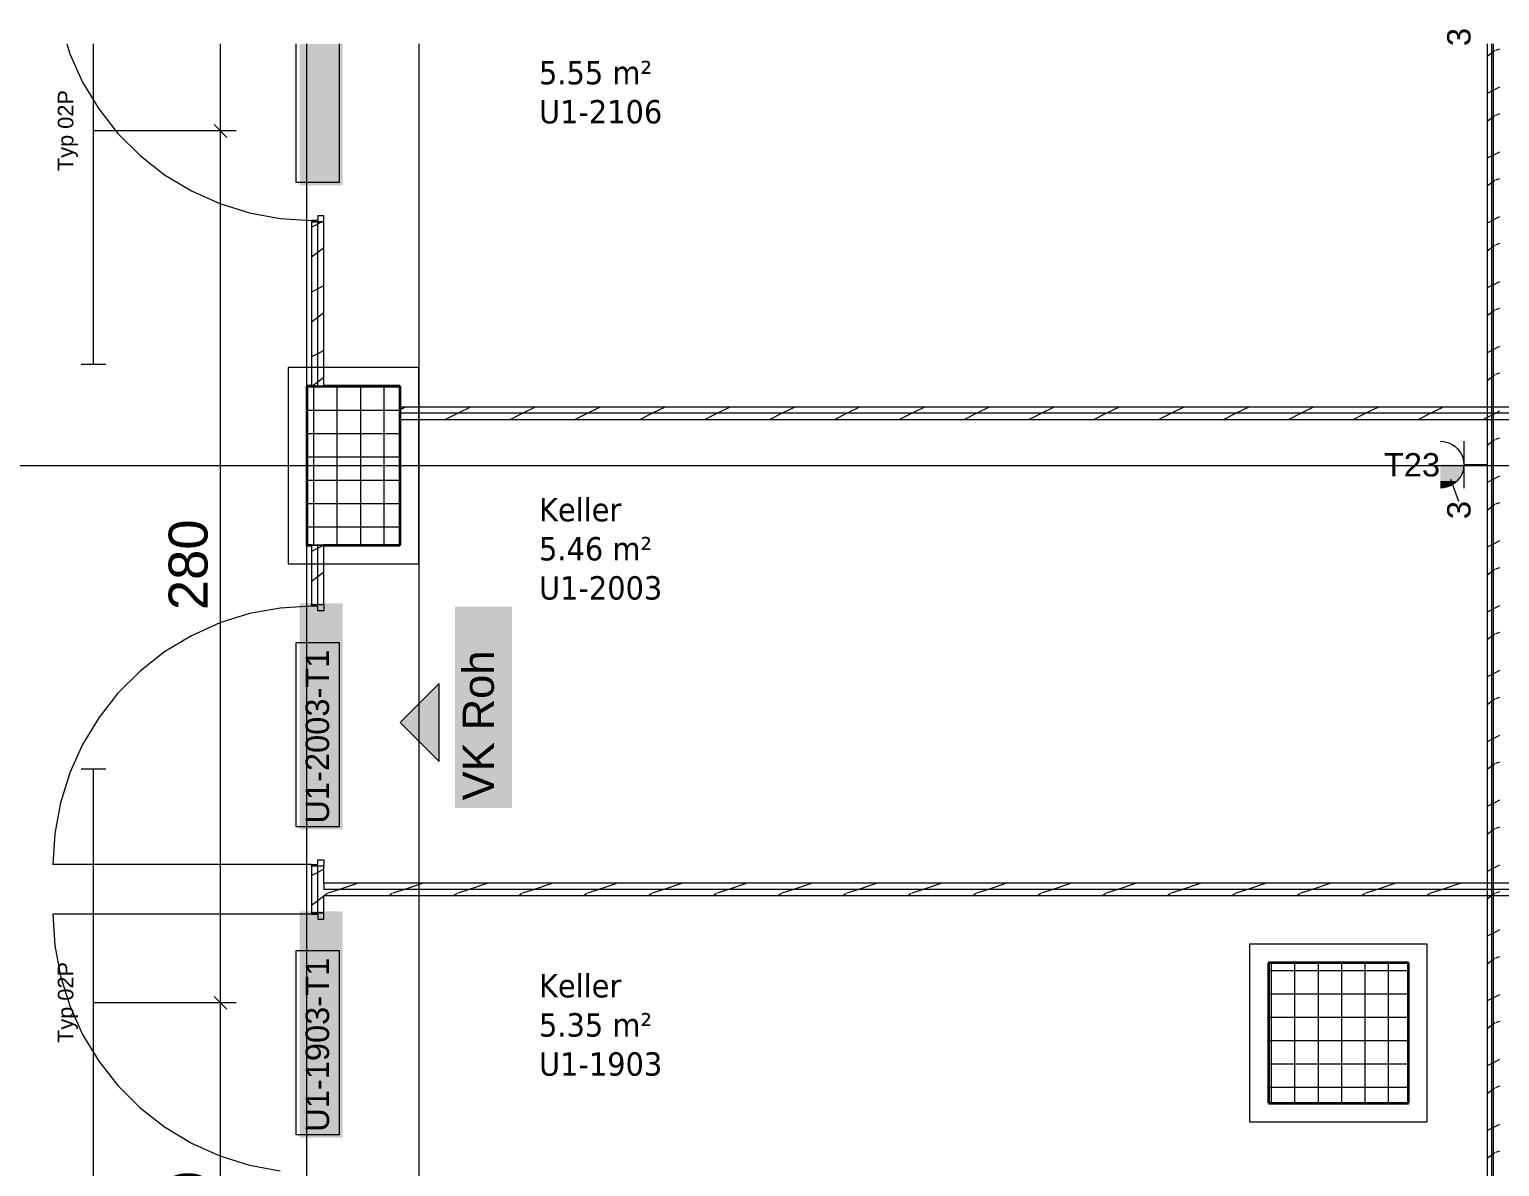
# Model space of a CAD drawing. Extents: x -1132 to 613, y -179 to 712.
# Drawn here: x -120.4 to -26, y 285 to 358.1 of the extents above; entities that cross this region are included whole.
import ezdxf
from ezdxf.lldxf.tags import DXFTag

# ---------------------------------------------------------------- set-up
doc = ezdxf.new("R2010")
doc.units = 0
doc.layers.get('0').update_dxf_attribs({"lineweight": 13})
for name, color, linetype, lineweight in [('A-____-NOTE-TEXT', 7, 'Continuous', 9), ('A-AREA-____-IDEN', 7, 'Continuous', 5), ('A-DOOR-____-IDEN', 7, 'Continuous', 5), ('A-DOOR-FRAM-MCUT', 7, 'Continuous', 9), ('A-DOOR-OPNG-OTLN', 7, 'Continuous', 9), ('A-FLOR-____-OVHD', 7, 'Strichpunkt - Fein', 9), ('A-WALL-____-MCUT', 7, 'Continuous', 35), ('A-WALL-____-PATT', 7, 'Continuous', 35), ('A-WALL-FNSH-MCUT', 7, 'Continuous', 35), ('S-COLS-____-MCUT', 7, 'Continuous', 35), ('S-COLS-____-OTLN', 7, 'Continuous', 9), ('S-GRID-____-OTLN', 7, 'Continuous', 5)]:
    doc.layers.add(name, color=color, linetype=linetype, lineweight=lineweight)
for name, color, linetype, lineweight, true_color in [('EL01_VVV_Mass', 7, 'Continuous', 13, 0xb2b200), ('EL01_WAN_Kraft', 1, 'Continuous', 13, 0xff0000), ('EL01_WAN_Leuchten', 7, 'Continuous', 13, 0x0080ff), ('EL01_WAN_Leuchtentyp', 7, 'Continuous', 13, 0x0099ff)]:
    doc.layers.add(name, color=color, linetype=linetype, lineweight=lineweight, true_color=true_color)
doc.styles.get("Standard").update_dxf_attribs({"font": 'arial.ttf'})
tags = doc.linetypes.add('_Rasterlinie_', pattern=[0.375, 0.2, -0.05, 0.075, -0.05]).pattern_tags.tags
tags[10:11] = [DXFTag(74, 4), DXFTag(75, 0), DXFTag(340, '0'), DXFTag(46, 1.0), DXFTag(50, 0.0), DXFTag(44, 0.0), DXFTag(45, 0.0)]
tags[8:9] = [DXFTag(74, 4), DXFTag(75, 0), DXFTag(340, '0'), DXFTag(46, 1.0), DXFTag(50, 0.0), DXFTag(44, 0.0), DXFTag(45, 0.0)]
tags[6:7] = [DXFTag(74, 4), DXFTag(75, 0), DXFTag(340, '0'), DXFTag(46, 1.0), DXFTag(50, 0.0), DXFTag(44, 0.0), DXFTag(45, 0.0)]
tags[4:5] = [DXFTag(74, 4), DXFTag(75, 0), DXFTag(340, '0'), DXFTag(46, 1.0), DXFTag(50, 0.0), DXFTag(44, 0.0), DXFTag(45, 0.0)]
tags = doc.linetypes.add('Strichpunkt - Fein', pattern=[0.2, 0.1, -0.05, 0, -0.05]).pattern_tags.tags
tags[10:11] = [DXFTag(74, 4), DXFTag(75, 0), DXFTag(340, '0'), DXFTag(46, 1.0), DXFTag(50, 0.0), DXFTag(44, 0.0), DXFTag(45, 0.0)]
tags[8:9] = [DXFTag(74, 4), DXFTag(75, 0), DXFTag(340, '0'), DXFTag(46, 1.0), DXFTag(50, 0.0), DXFTag(44, 0.0), DXFTag(45, 0.0)]
tags[6:7] = [DXFTag(74, 4), DXFTag(75, 0), DXFTag(340, '0'), DXFTag(46, 1.0), DXFTag(50, 0.0), DXFTag(44, 0.0), DXFTag(45, 0.0)]
tags[4:5] = [DXFTag(74, 4), DXFTag(75, 0), DXFTag(340, '0'), DXFTag(46, 1.0), DXFTag(50, 0.0), DXFTag(44, 0.0), DXFTag(45, 0.0)]

# ---------------------------------------------------------------- blocks, each defined once
blk = doc.blocks.new('Referenz-A0UJ2V7QXE', base_point=(-1140.157, -173.774))
at = {"layer": 'A-____-NOTE-TEXT', "color": 0, "linetype": 'Continuous', "lineweight": 5, "ltscale": 0.13}
for p, q in [((-94.087, 316.058), (-96.587, 313.558)), ((-94.087, 311.058), (-94.087, 316.058)), ((-96.587, 313.558), (-94.087, 311.058))]:
    blk.add_line(p, q, dxfattribs=at)
at = {"layer": 'A-____-NOTE-TEXT', "color": 7, "linetype": 'Continuous', "lineweight": 5, "ltscale": 0.13, "true_color": 0xffffff}
for points in [[(-93.073, 308.059), (-89.403, 308.059), (-93.073, 321.004)], [(-89.403, 308.059), (-93.073, 321.004), (-89.403, 321.004)]]:
    blk.add_solid(points, dxfattribs=at)
at = {"layer": 'A-____-NOTE-TEXT', "color": 0, "linetype": 'Continuous', "lineweight": 5, "ltscale": 0.13}
for points in [[(-96.587, 313.558), (-94.087, 313.558), (-94.087, 316.058)], [(-94.087, 311.058), (-94.087, 313.558), (-96.587, 313.558)]]:
    blk.add_solid(points, dxfattribs=at)
at = {"layer": 'A-DOOR-____-IDEN', "color": 0, "linetype": 'Continuous', "ltscale": 0.13}
for p, q in [((-103.278, 348.245), (-103.278, 357.163)), ((-100.498, 357.163), (-100.498, 348.245)), ((-100.498, 348.245), (-103.278, 348.245)), ((-103.278, 306.863), (-103.278, 318.703)), ((-103.278, 318.703), (-100.498, 318.703)), ((-100.498, 318.703), (-100.498, 306.863)), ((-100.498, 306.863), (-103.278, 306.863)), ((-103.278, 287.063), (-103.278, 298.903)), ((-103.278, 298.903), (-100.498, 298.903)), ((-100.498, 298.903), (-100.498, 287.063)), ((-100.498, 287.063), (-103.278, 287.063))]:
    blk.add_line(p, q, dxfattribs=at)
at = {"layer": 'A-DOOR-____-IDEN', "color": 7, "linetype": 'Continuous', "ltscale": 0.13, "true_color": 0xffffff}
for points in [[(-103.034, 348.07), (-100.275, 348.07), (-103.034, 357.163)], [(-100.275, 348.07), (-103.034, 357.163), (-100.275, 357.163)], [(-103.034, 306.688), (-100.275, 306.688), (-103.034, 321.227)], [(-100.275, 306.688), (-103.034, 321.227), (-100.275, 321.227)], [(-103.034, 286.888), (-100.275, 286.888), (-103.034, 301.427)], [(-100.275, 286.888), (-103.034, 301.427), (-100.275, 301.427)]]:
    blk.add_solid(points, dxfattribs=at)
at = {"layer": 'A-DOOR-FRAM-MCUT', "color": 0, "linetype": 'Continuous', "ltscale": 0.13}
for p, q in [((-102.287, 345.818), (-102.287, 345.718)), ((-101.887, 345.818), (-102.287, 345.818)), ((-102.287, 345.718), (-101.487, 345.718)), ((-101.487, 346.118), (-101.887, 346.118)), ((-101.887, 346.118), (-101.887, 345.818)), ((-101.487, 345.718), (-101.487, 346.118)), ((-102.287, 321.136), (-101.487, 321.136)), ((-102.287, 321.036), (-102.287, 321.136)), ((-101.887, 321.036), (-102.287, 321.036)), ((-101.887, 320.736), (-101.887, 321.036)), ((-101.487, 321.136), (-101.487, 320.736)), ((-101.487, 320.736), (-101.887, 320.736)), ((-102.287, 304.436), (-101.887, 304.436)), ((-102.287, 304.336), (-102.287, 304.436)), ((-101.487, 304.336), (-102.287, 304.336)), ((-101.887, 304.736), (-101.487, 304.736)), ((-101.887, 304.436), (-101.887, 304.736)), ((-101.487, 304.736), (-101.487, 304.336)), ((-102.287, 301.336), (-102.287, 301.236)), ((-101.487, 301.336), (-102.287, 301.336)), ((-102.287, 301.236), (-101.887, 301.236)), ((-101.887, 301.236), (-101.887, 300.936)), ((-101.487, 300.936), (-101.487, 301.336)), ((-101.887, 300.936), (-101.487, 300.936))]:
    blk.add_line(p, q, dxfattribs=at)
at = {"layer": 'A-DOOR-OPNG-OTLN', "color": 0, "linetype": 'Continuous', "ltscale": 0.13}
for p, q in [((-118.005, 357.163), (-117.808, 356.532)), ((-117.808, 356.532), (-116.985, 354.704)), ((-116.985, 354.704), (-115.948, 352.988)), ((-115.948, 352.988), (-114.712, 351.41)), ((-114.712, 351.41), (-113.295, 349.993)), ((-113.295, 349.993), (-111.717, 348.757)), ((-111.717, 348.757), (-110.001, 347.72)), ((-110.001, 347.72), (-108.173, 346.897)), ((-108.173, 346.897), (-106.259, 346.301)), ((-106.259, 346.301), (-104.288, 345.939)), ((-104.288, 345.939), (-102.287, 345.818)), ((-102.287, 321.036), (-104.288, 320.915)), ((-106.259, 320.554), (-108.173, 319.958)), ((-104.288, 320.915), (-106.259, 320.554)), ((-110.001, 319.135), (-111.717, 318.098)), ((-108.173, 319.958), (-110.001, 319.135)), ((-111.717, 318.098), (-113.295, 316.862)), ((-113.295, 316.862), (-114.712, 315.444)), ((-114.712, 315.444), (-115.948, 313.866)), ((-115.948, 313.866), (-116.985, 312.151)), ((-116.985, 312.151), (-117.808, 310.323)), ((-117.808, 310.323), (-118.404, 308.409)), ((-118.404, 308.409), (-118.766, 306.437)), ((-118.766, 306.437), (-118.887, 304.436)), ((-102.287, 304.436), (-118.887, 304.436)), ((-102.287, 301.236), (-118.887, 301.236)), ((-118.887, 301.236), (-118.766, 299.236)), ((-118.766, 299.236), (-118.404, 297.264)), ((-118.404, 297.264), (-117.808, 295.35)), ((-117.808, 295.35), (-116.985, 293.522)), ((-116.985, 293.522), (-115.948, 291.807)), ((-115.948, 291.807), (-114.712, 290.229)), ((-114.712, 290.229), (-113.295, 288.811)), ((-113.295, 288.811), (-111.717, 287.575)), ((-111.717, 287.575), (-110.001, 286.538)), ((-110.001, 286.538), (-108.173, 285.715)), ((-108.173, 285.715), (-106.259, 285.119)), ((-106.259, 285.119), (-104.288, 284.758))]:
    blk.add_line(p, q, dxfattribs=at)
at = {"layer": 'A-FLOR-____-OVHD', "color": 0, "linetype": 'Strichpunkt - Fein', "ltscale": 0.13}
for p, q in [((-95.387, 357.163), (-95.387, 212.764)), ((-95.387, 336.364), (-103.787, 336.364)), ((-103.787, 336.364), (-103.787, 323.764)), ((-95.387, 323.764), (-95.387, 336.364)), ((-103.787, 323.764), (-95.387, 323.764)), ((-30.637, 299.314), (-42.037, 299.314)), ((-42.037, 299.314), (-42.037, 287.914)), ((-30.637, 287.914), (-30.637, 299.314)), ((-42.037, 287.914), (-30.637, 287.914))]:
    blk.add_line(p, q, dxfattribs=at)
at = {"layer": 'A-WALL-____-MCUT', "color": 0, "linetype": 'Continuous', "lineweight": 9, "ltscale": 0.13}
for p, q in [((-26.387, 211.564), (-26.387, 357.163)), ((-101.887, 335.164), (-101.887, 345.718)), ((-102.287, 335.164), (-101.487, 335.164)), ((52.913, 333.427), (-96.587, 333.427)), ((-101.487, 324.964), (-102.287, 324.964)), ((-101.887, 321.136), (-101.887, 324.964)), ((-101.887, 301.336), (-101.887, 304.336)), ((-101.487, 303.236), (-101.487, 302.836)), ((52.913, 302.836), (-101.487, 302.836))]:
    blk.add_line(p, q, dxfattribs=at)
at = {"layer": 'A-WALL-____-PATT', "color": 0, "linetype": 'Continuous', "lineweight": 9, "ltscale": 0.13}
for p, q in [((-26.387, 356.647), (-26.787, 356.347)), ((-26.294, 356.716), (-26.387, 356.647)), ((-25.987, 356.822), (-26.258, 356.732)), ((-26.387, 354.177), (-26.787, 353.977)), ((-25.987, 354.377), (-26.387, 354.177)), ((-26.387, 352.482), (-26.787, 352.182)), ((-26.294, 352.552), (-26.387, 352.482)), ((-25.987, 352.658), (-26.258, 352.567)), ((-26.387, 350.012), (-26.787, 349.812)), ((-25.987, 350.212), (-26.387, 350.012)), ((-26.293, 348.387), (-26.387, 348.317)), ((-25.987, 348.493), (-26.258, 348.402)), ((-26.387, 348.317), (-26.787, 348.017)), ((-101.887, 345.581), (-102.287, 345.381)), ((-101.613, 345.718), (-101.887, 345.581)), ((-26.387, 345.847), (-26.787, 345.647)), ((-25.987, 346.047), (-26.387, 345.847)), ((-101.887, 343.754), (-102.287, 343.454)), ((-101.487, 344.054), (-101.887, 343.754)), ((-26.387, 344.152), (-26.787, 343.852)), ((-26.293, 344.222), (-26.387, 344.152)), ((-25.987, 344.328), (-26.258, 344.238)), ((-25.987, 341.882), (-26.387, 341.682)), ((-101.887, 341.416), (-102.287, 341.216)), ((-101.487, 341.616), (-101.887, 341.416)), ((-26.387, 341.682), (-26.787, 341.482)), ((-26.387, 339.987), (-26.787, 339.687)), ((-26.292, 340.058), (-26.387, 339.987)), ((-25.987, 340.163), (-26.258, 340.073)), ((-101.887, 339.589), (-102.287, 339.289)), ((-101.487, 339.889), (-101.887, 339.589)), ((-101.887, 337.252), (-102.287, 337.052)), ((-101.487, 337.452), (-101.887, 337.252)), ((-26.387, 337.517), (-26.787, 337.317)), ((-25.987, 337.717), (-26.387, 337.517)), ((-101.887, 335.424), (-102.234, 335.164)), ((-101.487, 335.724), (-101.887, 335.424)), ((-26.387, 335.822), (-26.787, 335.522)), ((-26.292, 335.893), (-26.387, 335.822)), ((-25.987, 335.999), (-26.257, 335.909)), ((-96.24, 333.827), (-96.587, 333.654)), ((-92.876, 333.427), (-93.676, 333.027)), ((-92.076, 333.827), (-92.876, 333.427)), ((-88.711, 333.427), (-89.511, 333.027)), ((-87.911, 333.827), (-88.711, 333.427)), ((-84.546, 333.427), (-85.346, 333.027)), ((-83.746, 333.827), (-84.546, 333.427)), ((-80.381, 333.427), (-81.181, 333.027)), ((-79.581, 333.827), (-80.381, 333.427)), ((-76.216, 333.427), (-77.016, 333.027)), ((-75.416, 333.827), (-76.216, 333.427)), ((-72.051, 333.427), (-72.851, 333.027)), ((-71.251, 333.827), (-72.051, 333.427)), ((-67.886, 333.427), (-68.686, 333.027)), ((-67.086, 333.827), (-67.886, 333.427)), ((-63.721, 333.427), (-64.521, 333.027)), ((-62.921, 333.827), (-63.721, 333.427)), ((-59.556, 333.427), (-60.356, 333.027)), ((-58.756, 333.827), (-59.556, 333.427)), ((-55.391, 333.427), (-56.191, 333.027)), ((-54.591, 333.827), (-55.391, 333.427)), ((-51.226, 333.427), (-52.026, 333.027)), ((-50.426, 333.827), (-51.226, 333.427)), ((-47.062, 333.427), (-47.862, 333.027)), ((-46.262, 333.827), (-47.062, 333.427)), ((-42.897, 333.427), (-43.697, 333.027)), ((-42.097, 333.827), (-42.897, 333.427)), ((-38.732, 333.427), (-39.532, 333.027)), ((-37.932, 333.827), (-38.732, 333.427)), ((-34.567, 333.427), (-35.367, 333.027)), ((-33.767, 333.827), (-34.567, 333.427)), ((-30.402, 333.427), (-31.202, 333.027)), ((-29.602, 333.827), (-30.402, 333.427)), ((-26.387, 333.353), (-26.787, 333.153)), ((-25.987, 333.553), (-26.387, 333.353)), ((-26.787, 333.153), (-27.037, 333.027)), ((-26.387, 331.657), (-26.787, 331.357)), ((-26.292, 331.728), (-26.387, 331.657)), ((-25.987, 331.834), (-26.257, 331.744)), ((-26.387, 329.188), (-26.787, 328.988)), ((-25.987, 329.388), (-26.387, 329.188)), ((-25.987, 327.669), (-26.257, 327.579)), ((-26.387, 327.492), (-26.787, 327.192)), ((-26.291, 327.564), (-26.387, 327.492)), ((-101.487, 324.957), (-101.887, 324.757)), ((-26.387, 325.023), (-26.787, 324.823)), ((-25.987, 325.223), (-26.387, 325.023)), ((-101.887, 324.757), (-102.287, 324.557)), ((-101.887, 322.929), (-102.287, 322.629)), ((-101.487, 323.229), (-101.887, 322.929)), ((-26.387, 323.327), (-26.787, 323.027)), ((-26.291, 323.399), (-26.387, 323.327)), ((-25.987, 323.505), (-26.257, 323.415)), ((-25.987, 321.058), (-26.387, 320.858)), ((-26.387, 320.858), (-26.787, 320.658)), ((-26.387, 319.162), (-26.787, 318.862)), ((-26.29, 319.235), (-26.387, 319.162)), ((-25.987, 319.34), (-26.257, 319.25)), ((-26.387, 316.693), (-26.787, 316.493)), ((-25.987, 316.893), (-26.387, 316.693)), ((-26.387, 314.997), (-26.787, 314.697)), ((-26.29, 315.07), (-26.387, 314.997)), ((-25.987, 315.175), (-26.257, 315.085)), ((-26.387, 312.528), (-26.787, 312.328)), ((-25.987, 312.728), (-26.387, 312.528)), ((-26.387, 310.832), (-26.787, 310.532)), ((-26.289, 310.905), (-26.387, 310.832)), ((-25.987, 311.01), (-26.256, 310.921)), ((-26.387, 308.363), (-26.787, 308.163)), ((-25.987, 308.563), (-26.387, 308.363)), ((-25.987, 306.846), (-26.256, 306.756)), ((-26.387, 306.667), (-26.787, 306.367)), ((-26.289, 306.741), (-26.387, 306.667)), ((-101.487, 304.132), (-101.887, 303.932)), ((-26.387, 304.198), (-26.787, 303.998)), ((-25.987, 304.398), (-26.387, 304.198)), ((-101.887, 303.932), (-102.287, 303.732)), ((-99.285, 303.236), (-100.485, 302.836)), ((-95.12, 303.236), (-96.32, 302.836)), ((-90.956, 303.236), (-92.156, 302.836)), ((-86.791, 303.236), (-87.991, 302.836)), ((-82.626, 303.236), (-83.826, 302.836)), ((-78.461, 303.236), (-79.661, 302.836)), ((-74.297, 303.236), (-75.497, 302.836)), ((-70.132, 303.236), (-71.332, 302.836)), ((-65.967, 303.236), (-67.167, 302.836)), ((-61.803, 303.236), (-63.003, 302.836)), ((-57.638, 303.236), (-58.838, 302.836)), ((-53.473, 303.236), (-54.673, 302.836)), ((-49.309, 303.236), (-50.509, 302.836)), ((-45.144, 303.236), (-46.344, 302.836)), ((-40.979, 303.236), (-42.179, 302.836)), ((-36.814, 303.236), (-38.014, 302.836)), ((-32.65, 303.236), (-33.85, 302.836)), ((-28.485, 303.236), (-29.685, 302.836)), ((-101.487, 302.404), (-101.887, 302.104)), ((-101.264, 302.571), (-101.444, 302.436)), ((-100.485, 302.836), (-101.228, 302.589)), ((-97.099, 302.572), (-97.279, 302.436)), ((-96.32, 302.836), (-97.063, 302.589)), ((-92.933, 302.572), (-93.114, 302.436)), ((-92.156, 302.836), (-92.898, 302.589)), ((-88.768, 302.572), (-88.949, 302.436)), ((-87.991, 302.836), (-88.732, 302.589)), ((-84.603, 302.572), (-84.784, 302.436)), ((-83.826, 302.836), (-84.567, 302.589)), ((-80.437, 302.573), (-80.619, 302.436)), ((-79.661, 302.836), (-80.402, 302.59)), ((-76.272, 302.573), (-76.454, 302.436)), ((-75.497, 302.836), (-76.237, 302.59)), ((-72.107, 302.573), (-72.289, 302.436)), ((-71.332, 302.836), (-72.072, 302.59)), ((-67.941, 302.573), (-68.124, 302.436)), ((-67.167, 302.836), (-67.907, 302.59)), ((-63.776, 302.574), (-63.959, 302.436)), ((-63.003, 302.836), (-63.742, 302.59)), ((-59.611, 302.574), (-59.794, 302.436)), ((-58.838, 302.836), (-59.577, 302.59)), ((-55.445, 302.574), (-55.629, 302.436)), ((-54.673, 302.836), (-55.412, 302.59)), ((-51.28, 302.574), (-51.464, 302.436)), ((-50.509, 302.836), (-51.247, 302.59)), ((-47.115, 302.575), (-47.299, 302.436)), ((-46.344, 302.836), (-47.081, 302.591)), ((-42.949, 302.575), (-43.134, 302.436)), ((-42.179, 302.836), (-42.916, 302.591)), ((-38.784, 302.575), (-38.969, 302.436)), ((-38.014, 302.836), (-38.751, 302.591)), ((-34.619, 302.575), (-34.804, 302.436)), ((-33.85, 302.836), (-34.586, 302.591)), ((-30.453, 302.576), (-30.639, 302.436)), ((-29.685, 302.836), (-30.421, 302.591)), ((-26.387, 302.502), (-26.787, 302.202)), ((-26.288, 302.576), (-26.387, 302.502)), ((-25.987, 302.681), (-26.256, 302.591)), ((-101.887, 302.104), (-102.287, 301.804)), ((-26.387, 300.033), (-26.787, 299.833)), ((-25.987, 300.233), (-26.387, 300.033)), ((-26.288, 298.411), (-26.387, 298.337)), ((-25.987, 298.516), (-26.256, 298.427)), ((-26.387, 298.337), (-26.787, 298.037)), ((-26.387, 295.868), (-26.787, 295.668)), ((-25.987, 296.068), (-26.387, 295.868)), ((-26.387, 294.172), (-26.787, 293.872)), ((-26.287, 294.247), (-26.387, 294.172)), ((-25.987, 294.352), (-26.256, 294.262)), ((-25.987, 291.904), (-26.387, 291.704)), ((-26.387, 291.704), (-26.787, 291.504)), ((-26.387, 290.007), (-26.787, 289.707)), ((-26.287, 290.082), (-26.387, 290.007)), ((-25.987, 290.187), (-26.255, 290.097)), ((-26.387, 287.539), (-26.787, 287.339)), ((-25.987, 287.739), (-26.387, 287.539)), ((-26.387, 285.842), (-26.787, 285.542)), ((-26.286, 285.917), (-26.387, 285.842)), ((-25.987, 286.022), (-26.255, 285.933))]:
    blk.add_line(p, q, dxfattribs=at)
at = {"layer": 'A-WALL-FNSH-MCUT', "color": 0, "linetype": 'Continuous', "lineweight": 9, "ltscale": 0.13}
for p, q in [((-26.787, 357.163), (-26.787, 211.564)), ((-102.287, 345.718), (-102.287, 335.164)), ((-101.487, 345.718), (-102.287, 345.718)), ((-101.487, 335.164), (-101.487, 345.718)), ((52.913, 333.827), (-96.587, 333.827)), ((-96.587, 333.827), (-96.587, 333.027)), ((-96.587, 333.027), (52.913, 333.027)), ((-102.287, 324.964), (-102.287, 321.136)), ((-101.487, 321.136), (-101.487, 324.964)), ((-102.287, 321.136), (-101.487, 321.136)), ((-102.287, 304.336), (-102.287, 301.336)), ((-101.487, 304.336), (-102.287, 304.336)), ((-101.487, 303.236), (-101.487, 304.336)), ((52.913, 303.236), (-101.487, 303.236)), ((-101.487, 301.336), (-101.487, 302.436)), ((-101.487, 302.436), (52.913, 302.436)), ((-102.287, 301.336), (-101.487, 301.336))]:
    blk.add_line(p, q, dxfattribs=at)
at = {"layer": 'S-COLS-____-MCUT', "color": 0, "linetype": 'Continuous', "ltscale": 0.35}
for p, q in [((-102.287, 335.164), (-102.587, 335.164)), ((-102.587, 335.164), (-102.587, 324.964)), ((-96.587, 335.164), (-101.487, 335.164)), ((-96.587, 324.964), (-96.587, 335.164)), ((-102.587, 324.964), (-102.287, 324.964)), ((-101.487, 324.964), (-96.587, 324.964)), ((-40.837, 298.114), (-40.837, 289.114)), ((-31.837, 298.114), (-40.837, 298.114)), ((-31.837, 289.114), (-31.837, 298.114)), ((-40.837, 289.114), (-31.837, 289.114))]:
    blk.add_line(p, q, dxfattribs=at)
at = {"layer": 'S-COLS-____-OTLN', "color": 0, "linetype": 'Continuous', "ltscale": 0.13}
for p, q in [((-102.587, 335.133), (-96.587, 335.133)), ((-101.887, 335.164), (-102.287, 335.164)), ((-102.126, 324.964), (-102.126, 335.164)), ((-101.487, 335.164), (-101.887, 335.164)), ((-100.626, 324.964), (-100.626, 335.164)), ((-99.126, 324.964), (-99.126, 335.164)), ((-97.626, 324.964), (-97.626, 335.164)), ((-102.587, 333.633), (-96.587, 333.633)), ((-102.587, 332.133), (-96.587, 332.133)), ((-102.587, 330.633), (-96.587, 330.633)), ((-102.587, 329.133), (-96.587, 329.133)), ((-102.587, 327.633), (-96.587, 327.633)), ((-102.587, 326.133), (-96.587, 326.133)), ((-102.287, 324.964), (-101.887, 324.964)), ((-101.887, 324.964), (-101.487, 324.964)), ((-40.837, 297.633), (-31.837, 297.633)), ((-40.626, 289.114), (-40.626, 298.114)), ((-39.126, 289.114), (-39.126, 298.114)), ((-37.626, 289.114), (-37.626, 298.114)), ((-36.126, 289.114), (-36.126, 298.114)), ((-34.626, 289.114), (-34.626, 298.114)), ((-33.126, 289.114), (-33.126, 298.114)), ((-40.837, 296.133), (-31.837, 296.133)), ((-40.837, 294.633), (-31.837, 294.633)), ((-40.837, 293.133), (-31.837, 293.133)), ((-40.837, 291.633), (-31.837, 291.633)), ((-40.837, 290.133), (-31.837, 290.133))]:
    blk.add_line(p, q, dxfattribs=at)
at = {"layer": 'S-GRID-____-OTLN', "color": 0, "linetype": '_Rasterlinie_', "ltscale": 0.13}
for p, q in [((-102.587, 173.564), (-102.587, 357.163)), ((-26.487, 173.564), (-26.487, 357.163)), ((-162.716, 330.064), (174.71, 330.064))]:
    blk.add_line(p, q, dxfattribs=at)
at = {"layer": 'A-____-NOTE-TEXT', "color": 0, "linetype": 'Continuous', "lineweight": 5, "ltscale": 0.13, "insert": (-92.573, 308.559), "char_height": 2, "attachment_point": 1, "rotation": 90}
blk.add_mtext('{\\fArial;VK Roh}', dxfattribs=at)
at = {"layer": 'A-AREA-____-IDEN', "color": 0, "linetype": 'Continuous', "ltscale": 0.13, "char_height": 1.5, "attachment_point": 1}
for s, insert in [('{\\W0.9;\\fVerdana;5.55 m²}', (-87.674, 356.065)), ('{\\W0.9;\\fVerdana;U1-2106}', (-87.674, 353.552)), ('{\\W0.9;\\fVerdana;Keller}', (-87.674, 327.988)), ('{\\W0.9;\\fVerdana;5.46 m²}', (-87.674, 325.474)), ('{\\W0.9;\\fVerdana;U1-2003}', (-87.674, 322.961)), ('{\\W0.9;\\fVerdana;Keller}', (-87.674, 297.397)), ('{\\W0.9;\\fVerdana;5.35 m²}', (-87.674, 294.884)), ('{\\W0.9;\\fVerdana;U1-1903}', (-87.674, 292.37))]:
    blk.add_mtext(s, dxfattribs=dict(at, insert=insert))
at = {"layer": 'A-DOOR-____-IDEN', "color": 0, "linetype": 'Continuous', "ltscale": 0.13, "char_height": 1.5, "attachment_point": 1, "rotation": 90}
for s, insert in [('{\\fArial;U1-2003-T1}', (-102.659, 307.063)), ('{\\fArial;U1-1903-T1}', (-102.659, 287.263))]:
    blk.add_mtext(s, dxfattribs=dict(at, insert=insert))
blk = doc.blocks.new('Maß-A0UJ2VAMXE', base_point=(-116.285, 295.14))
at = {"color": 0, "lineweight": -2}
for p, q in [((-107.126, 351.57), (-116.285, 351.57)), ((-108.54, 351.984), (-107.713, 351.156)), ((-108.126, 295.553), (-108.126, 351.57)), ((-107.126, 295.553), (-116.285, 295.553)), ((-108.54, 295.967), (-107.713, 295.14))]:
    blk.add_line(p, q, dxfattribs=at)
at = {"color": 0, "lineweight": -2, "insert": (-111.46, 320.78), "char_height": 2.5, "attachment_point": 1, "rotation": 90}
blk.add_mtext('{\\fArial;280}', dxfattribs=at)
blk = doc.blocks.new('Steckdose T23_ AP_ 3-fach-A0UJ2VJAXE', base_point=(-33.417, 326.628))
at = {"color": 0, "lineweight": -2}
for p, q in [((-29.785, 331.627), (-29.589, 331.615)), ((-29.589, 331.615), (-29.397, 331.576)), ((-29.397, 331.576), (-29.211, 331.513)), ((-29.211, 331.513), (-29.035, 331.426)), ((-29.035, 331.426), (-28.872, 331.317)), ((-28.285, 331.627), (-28.285, 328.627)), ((-28.872, 331.317), (-28.724, 331.188)), ((-28.724, 331.188), (-28.595, 331.041)), ((-28.595, 331.041), (-28.486, 330.877)), ((-28.486, 330.877), (-28.399, 330.701)), ((-28.399, 330.701), (-28.336, 330.516)), ((-28.336, 330.516), (-28.298, 330.323)), ((-28.399, 329.553), (-28.486, 329.377)), ((-28.336, 329.739), (-28.399, 329.553)), ((-28.298, 329.932), (-28.336, 329.739)), ((-28.298, 330.323), (-28.285, 330.127)), ((-28.285, 330.127), (-28.298, 329.932)), ((-28.285, 330.127), (-26.785, 330.127)), ((-29.589, 328.64), (-29.785, 328.627)), ((-29.397, 328.679), (-29.589, 328.64)), ((-29.211, 328.742), (-29.397, 328.679)), ((-29.035, 328.828), (-29.211, 328.742)), ((-29.138, 329.201), (-28.63, 327.785)), ((-28.872, 328.937), (-29.035, 328.828)), ((-28.724, 329.067), (-28.872, 328.937)), ((-28.595, 329.214), (-28.724, 329.067)), ((-28.486, 329.377), (-28.595, 329.214))]:
    blk.add_line(p, q, dxfattribs=at)
for points in [[(-28.336, 329.739), (-29.785, 329.739), (-28.285, 330.127)], [(-29.785, 329.739), (-28.285, 330.127), (-29.785, 330.127)], [(-28.285, 330.127), (-29.785, 330.127), (-29.785, 330.127)], [(-28.486, 329.377), (-29.785, 329.377), (-28.336, 329.739)], [(-29.785, 329.377), (-28.336, 329.739), (-29.785, 329.739)], [(-28.724, 329.067), (-29.785, 329.067), (-28.486, 329.377)], [(-29.785, 329.067), (-28.486, 329.377), (-29.785, 329.377)], [(-29.035, 328.828), (-29.785, 328.828), (-28.724, 329.067)], [(-29.785, 328.828), (-28.724, 329.067), (-29.785, 329.067)], [(-29.397, 328.679), (-29.785, 328.679), (-29.035, 328.828)], [(-29.785, 328.679), (-29.035, 328.828), (-29.785, 328.828)], [(-29.785, 328.627), (-29.397, 328.679), (-29.785, 328.679)]]:
    blk.add_solid(points, dxfattribs=at)
at = {"color": 0, "lineweight": -2, "insert": (-33.417, 330.869), "char_height": 1.5, "attachment_point": 1}
blk.add_mtext('{\\fArial;T23}', dxfattribs=at)
at = {"color": 0, "lineweight": -2, "insert": (-29.354, 326.628), "char_height": 1.5, "attachment_point": 1, "rotation": 90}
blk.add_mtext('{\\fArial;3}', dxfattribs=at)
blk = doc.blocks.new('Steckdose T23_ AP_ 3-fach-A0UJ2VMCXE', base_point=(-29.354, 357.019))
at = {"color": 0, "lineweight": -2, "insert": (-29.354, 357.019), "char_height": 1.5, "attachment_point": 1, "rotation": 90}
blk.add_mtext('{\\fArial;3}', dxfattribs=at)
blk = doc.blocks.new('Maß-A0UJ2VMOXE', base_point=(-116.285, 267.131))
at = {"color": 0, "lineweight": -2}
for p, q in [((-107.126, 295.553), (-116.285, 295.553)), ((-108.54, 295.967), (-107.713, 295.14)), ((-108.126, 267.545), (-108.126, 295.553)), ((-107.126, 267.545), (-116.285, 267.545)), ((-108.54, 267.959), (-107.713, 267.131))]:
    blk.add_line(p, q, dxfattribs=at)
at = {"color": 0, "lineweight": -2, "insert": (-111.46, 278.91), "char_height": 2.5, "attachment_point": 1, "rotation": 90}
blk.add_mtext('{\\fArial;140}', dxfattribs=at)
blk = doc.blocks.new('LED-Langfeldleuchte 37W-A0UJ2VRAXE', base_point=(-117.085, 280.553))
at = {"color": 0, "lineweight": -2}
for p, q in [((-115.485, 310.553), (-117.085, 310.553)), ((-116.285, 280.553), (-116.285, 310.553)), ((-115.485, 280.553), (-117.085, 280.553))]:
    blk.add_line(p, q, dxfattribs=at)
blk = doc.blocks.new('Bemerkung 1-A0UJ2VRCXE', base_point=(-118.579, 292.972))
at = {"color": 0, "lineweight": -2, "insert": (-118.579, 292.972), "char_height": 1, "attachment_point": 1, "rotation": 90}
blk.add_mtext('{\\fArial;Typ 02P}', dxfattribs=at)
blk = doc.blocks.new('Maß-A0UJ2VRGXE', base_point=(-116.285, 351.156))
at = {"color": 0, "lineweight": -2}
for p, q in [((-108.126, 351.57), (-108.126, 357.163)), ((-107.126, 351.57), (-116.285, 351.57)), ((-108.54, 351.984), (-107.713, 351.156))]:
    blk.add_line(p, q, dxfattribs=at)
blk = doc.blocks.new('LED-Langfeldleuchte 37W-A0UJ2VRKXE', base_point=(-117.085, 336.57))
at = {"color": 0, "lineweight": -2}
for p, q in [((-116.285, 336.57), (-116.285, 357.163)), ((-115.485, 336.57), (-117.085, 336.57))]:
    blk.add_line(p, q, dxfattribs=at)
blk = doc.blocks.new('Bemerkung 1-A0UJ2VRMXE', base_point=(-118.579, 348.989))
at = {"color": 0, "lineweight": -2, "insert": (-118.579, 348.989), "char_height": 1, "attachment_point": 1, "rotation": 90}
blk.add_mtext('{\\fArial;Typ 02P}', dxfattribs=at)

msp = doc.modelspace()

# ---------------------------------------------------------------- block references
at = {"color": 9, "lineweight": 25, "ltscale": 0.25, "true_color": 0xc0c0c0}
msp.add_blockref('Referenz-A0UJ2V7QXE', (-1140.157, -173.774), dxfattribs=at)
at = {"layer": 'EL01_VVV_Mass', "linetype": 'Continuous', "ltscale": 0.13}
for name, p in [('Maß-A0UJ2VRGXE', (-116.285, 351.156)), ('Maß-A0UJ2VAMXE', (-116.285, 295.14)), ('Maß-A0UJ2VMOXE', (-116.285, 267.131))]:
    msp.add_blockref(name, p, dxfattribs=at)
at = {"layer": 'EL01_WAN_Kraft', "color": 1, "linetype": 'Continuous', "ltscale": 0.13, "true_color": 0xff0000}
for name, p in [('Steckdose T23_ AP_ 3-fach-A0UJ2VMCXE', (-29.354, 357.019)), ('Steckdose T23_ AP_ 3-fach-A0UJ2VJAXE', (-33.417, 326.628))]:
    msp.add_blockref(name, p, dxfattribs=at)
at = {"layer": 'EL01_WAN_Leuchten', "ltscale": 0.13}
for name, p in [('LED-Langfeldleuchte 37W-A0UJ2VRKXE', (-117.085, 336.57)), ('LED-Langfeldleuchte 37W-A0UJ2VRAXE', (-117.085, 280.553))]:
    msp.add_blockref(name, p, dxfattribs=at)
at = {"layer": 'EL01_WAN_Leuchtentyp', "ltscale": 0.13}
for name, p in [('Bemerkung 1-A0UJ2VRMXE', (-118.579, 348.989)), ('Bemerkung 1-A0UJ2VRCXE', (-118.579, 292.972))]:
    msp.add_blockref(name, p, dxfattribs=at)

doc.saveas('drawing.dxf')
